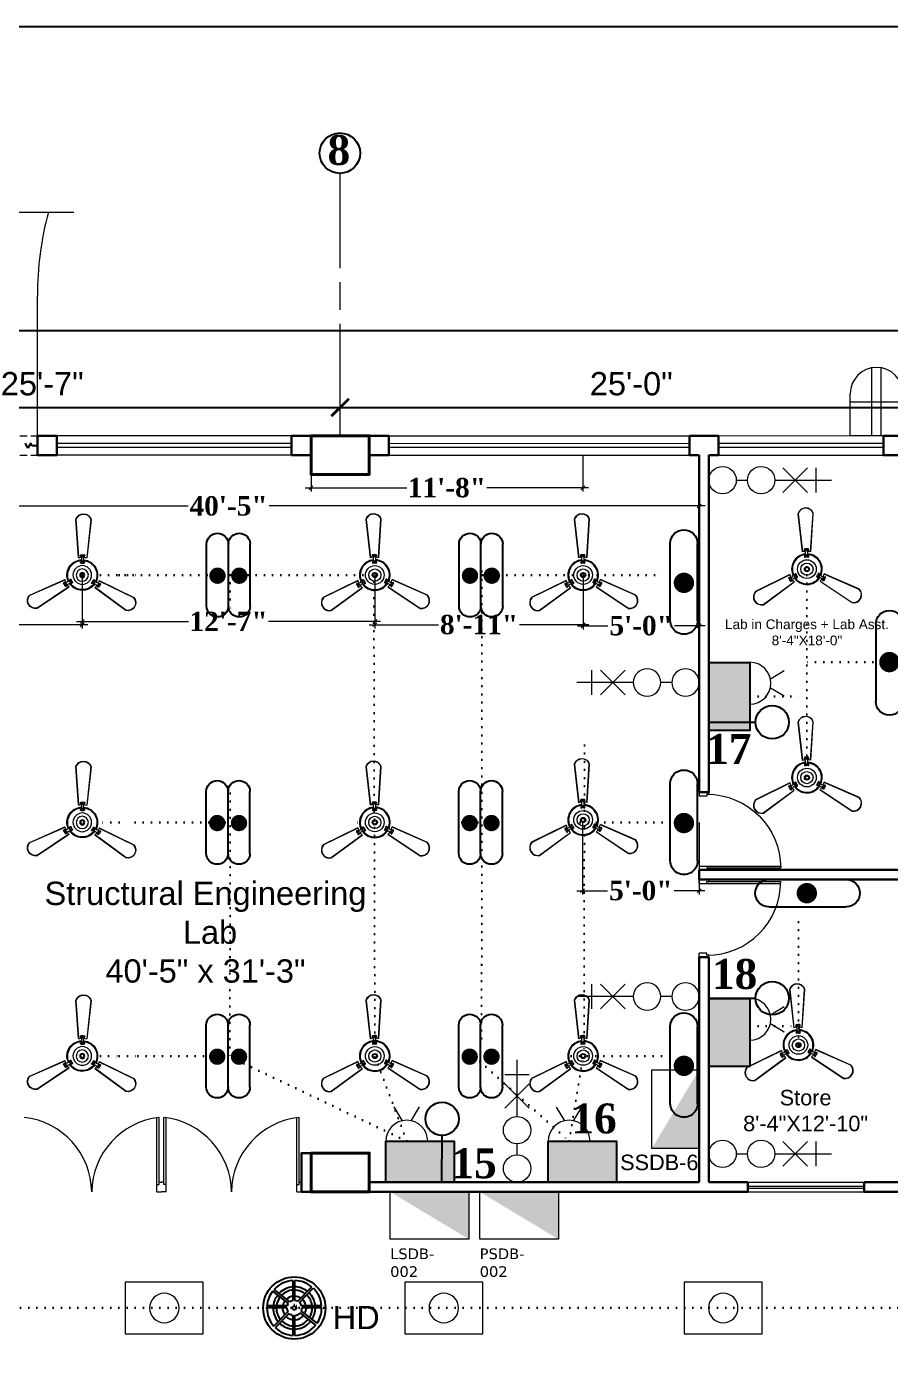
# Model space of a CAD drawing. Header units: inches. Extents: x -12 to 20935469, y -1604 to 24729220.
# Drawn here: x 20825418 to 20825863, y 24663298 to 24663985 of the extents above; entities that cross this region are included whole.
import ezdxf

# ---------------------------------------------------------------- set-up
doc = ezdxf.new("R2010")
doc.units = ezdxf.units.IN
doc.header["$LTSCALE"] = 0.03
doc.header["$MEASUREMENT"] = 0
doc.header["$PDMODE"] = 32
doc.header["$PDSIZE"] = 15
for name, pattern in [('ACAD_ISO02W100', [15, 12, -3]), ('ACAD_ISO08W100', [36, 24, -3, 6, -3]), ('DASHED2', [0.375, 0.25, -0.125]), ('DOT', [0.25, 0, -0.25])]:
    doc.linetypes.add(name, pattern=pattern)
for name, color, linetype, lineweight in [('0-elect.fixture-3 fan', 200, 'Continuous', 20), ('2', 7, 'Continuous', 9), ('CL BOX', 90, 'ACAD_ISO02W100', 0), ('column', 1, 'Continuous', 40), ('Dim Line', 252, 'Continuous', 13), ('Dimiention', 75, 'Continuous', 18), ('Door', 7, 'Continuous', 18), ('Dot', 253, 'Continuous', 0), ('DOUBLE LIGHT', 210, 'Continuous', 0), ('E-CF', 4, 'Continuous', 30), ('Grid Line', 252, 'Continuous', 18), ('Hatch', 253, 'Continuous', 15), ('line', 7, 'Continuous', 9), ('Main Wall', 7, 'Continuous', 30), ('TU TEXT', 251, 'Continuous', 13), ('wind.', 150, 'Continuous', 20)]:
    doc.layers.add(name, color=color, linetype=linetype, lineweight=lineweight)
for name, color, linetype in [('DIM TEXT 2025', 7, 'Continuous'), ('H', 154, 'Continuous'), ('heat detactor', 8, 'Continuous'), ('SB TEXT', 215, 'DOT'), ('SSDB TXT', 7, 'Continuous'), ('TEXT', 7, 'Continuous'), ('w', 188, 'DOT')]:
    doc.layers.add(name, color=color, linetype=linetype)
doc.styles.add('2', font='swisscl.ttf')
doc.styles.add('RomanS', font='arial.ttf', dxfattribs={"height": 12})
doc.styles.get("Standard").update_dxf_attribs({"font": 'timesbd.ttf'})
doc.dimstyles.new('Aec_Arch_I', dxfattribs={"dimscale": 96, "dimtxt": 12, "dimasz": 0.09375, "dimexe": 0.125, "dimexo": 0.125, "dimgap": 0.0625, "dimtad": 1, "dimdec": 0, "dimzin": 3, "dimdsep": 46, "dimlunit": 4, "dimtxsty": 'RomanS', "dimblk1": 'ARCHTICK', "dimblk2": 'ARCHTICK', "dimsah": 1, "dimcen": 0.09375, "dimdle": 0.125, "dimadec": 0, "dimazin": 0, "dimtfac": 0.75, "dimtdec": 0, "dimtmove": 2, "dimatfit": 3, "dimldrblk": 'ARCHTICK', "dimfxl": 1, "dimfrac": 1, "dimtolj": 1, "dimtzin": 0, "dimarcsym": 0})
doc.dimstyles.new('Standard 8', dxfattribs={"dimtxt": 7, "dimasz": 2, "dimexe": 2, "dimexo": 2, "dimgap": 2, "dimtad": 0, "dimdec": 0, "dimzin": 3, "dimdsep": 46, "dimlunit": 4, "dimtxsty": 'Standard', "dimblk": 'OBLIQUE', "dimcen": 3, "dimdle": 3, "dimclrd": 256, "dimclre": 256, "dimclrt": 256, "dimadec": 0, "dimazin": 0, "dimtfac": 1, "dimtdec": 0, "dimtix": 1, "dimtofl": 0, "dimtmove": 0, "dimatfit": 0, "dimldrblk": 'OBLIQUE', "dimfxl": 1, "dimtolj": 1, "dimtzin": 0, "dimlwd": -1, "dimlwe": -1, "dimarcsym": 0})

# ---------------------------------------------------------------- blocks, each defined once
blk = doc.blocks.new('$D40')
at = {"layer": 'Door'}
for p, q in [((1, 4), (1, 42)), ((2, 0), (2, 41.99)), ((1, 5), (0, 5)), ((2, 0), (0, 0)), ((2, 4), (1, 4)), ((39, 4), (38, 4)), ((38, 4), (38, 0)), ((40, 0), (38, 0)), ((40, 5), (38.99, 5)), ((39, 5), (39, 4))]:
    blk.add_line(p, q, dxfattribs=at)
blk.add_arc((1, 4), 38, 0, 90, dxfattribs=at)
blk = doc.blocks.new('E-CF')
at = {"layer": '0-elect.fixture-3 fan', "color": 230, "linetype": 'ByBlock', "lineweight": 13, "ltscale": 5}
for p, q in [((-1.45, 6.53), (-2.38, 20.87)), ((-1.35, 6.55), (-2.29, 20.85)), ((3.24, 20.73), (1.65, 6.48)), ((3.34, 20.73), (1.74, 6.45)), ((-19.63, -7.46), (-6.46, -1.71)), ((-19.57, -7.54), (-6.43, -1.8)), ((-4.99, -4.44), (-16.92, -12.4)), ((-4.93, -4.51), (-16.88, -12.49)), ((16.28, -13.26), (4.71, -4.73)), ((16.32, -13.17), (4.78, -4.66)), ((6.34, -2.1), (19.2, -8.44)), ((6.37, -2.01), (19.25, -8.36))]:
    blk.add_line(p, q, dxfattribs=at)
at = {"layer": '0-elect.fixture-3 fan', "color": 232, "linetype": 'ByBlock', "lineweight": 13, "ltscale": 5}
for p, q in [((-0.35, 5.43), (-0.66, 4.81)), ((-0.33, 6.68), (-0.62, 7.28)), ((-0.29, 7.46), (-0.15, 7.2)), ((-0.02, 6.87), (0.23, 7.01)), ((0.04, 5.2), (0.29, 5.33)), ((0.48, 7.43), (0.62, 7.18)), ((0.6, 5.41), (0.87, 4.78)), ((0.63, 6.66), (0.96, 7.25)), ((-0.35, 4.97), (-0.22, 4.72)), ((0.42, 4.9), (0.56, 4.65)), ((-6.08, -2.77), (-6.75, -2.79)), ((-6.68, -3.29), (-6.53, -3.05)), ((-6.31, -3.97), (-6.16, -3.73)), ((-5.94, -3.44), (-6.18, -3.29)), ((-5.62, -3.61), (-6, -4.17)), ((-4.99, -2.18), (-4.57, -1.62)), ((-4.52, -2.55), (-4.76, -2.41)), ((-4.53, -3.01), (-3.84, -2.97)), ((-4.46, -2.08), (-4.31, -1.83)), ((-4.13, -2.78), (-3.98, -2.54)), ((4.38, -3.22), (3.69, -3.14)), ((4.03, -2.81), (3.74, -2.8)), ((4.47, -2.17), (4.18, -2.17)), ((4.47, -2.63), (4.47, -2.91)), ((4.87, -2.41), (4.49, -1.83)), ((5.44, -3.87), (5.79, -4.45)), ((6.19, -4.13), (5.9, -4.12)), ((5.94, -3.05), (6.61, -3.1)), ((5.95, -3.42), (5.94, -3.7)), ((6.6, -3.47), (6.31, -3.46))]:
    blk.add_line(p, q, dxfattribs=at)
at = {"layer": '0-elect.fixture-3 fan', "color": 5, "lineweight": 13}
blk.add_line((0, 0), (0, 0), dxfattribs=at)
at = {"layer": '0-elect.fixture-3 fan', "color": 230, "linetype": 'ByBlock', "lineweight": 13, "ltscale": 5, "extrusion": (0, 0, -1)}
for centre, major_axis, start_param, end_param in [((0.46, 19.91), (-2.12, 2.12), 5.823867, 8.359631), ((0.46, 19.91), (-2.05, 2.05), 5.830329, 8.353169), ((0, 0), (-4.05, 4.05), 5.068563, 7.021343), ((0, 0), (-3.85, 3.85), 5.085186, 7.003917), ((0, 0), (4.72, 4.72), -1.003222, -0.833722), ((0, 0), (-4.05, 4.05), 0.879773, 2.832553), ((0, 0), (-3.85, 3.85), 0.896396, 2.815126), ((0, 0), (4.72, 4.72), -0.690743, -0.521244), ((0, 0), (-4.72, 4.72), 5.068843, 5.238343), ((0, 0), (4.72, 4.72), 3.185569, 3.355068), ((0, 0), (4.05, 4.05), 1.403372, 3.356151), ((0, 0), (-3.85, 3.85), 2.990791, 4.909522), ((0, 0), (4.72, 4.72), 1.403652, 1.573151), ((0, 0), (-4.72, 4.72), 2.66197, 2.831469), ((-17.47, -9.55), (-2.12, 2.12), 3.729471, 6.265236), ((-17.47, -9.55), (-2.05, 2.05), 3.735934, 6.258773), ((17, -10.35), (-2.12, 2.12), 1.635076, 4.170841), ((17, -10.35), (2.05, 2.05), 0.070743, 2.593582)]:
    blk.add_ellipse(centre, major_axis=major_axis, ratio=1, start_param=start_param, end_param=end_param, dxfattribs=at)
at = {"layer": '0-elect.fixture-3 fan', "color": 232, "linetype": 'ByBlock', "lineweight": 13, "ltscale": 5, "extrusion": (0, 0, -1)}
for centre, major_axis, start_param, end_param in [((-0.41, 7.39), (-0.169, 0.169), 5.038692, 7.013305), ((-0.28, 4.84), (0.101, 0.101), 3.926991, 10.210176), ((0, 0), (5.4, 5.4), -0.840677, -0.683789), ((-0.22, 7.33), (0.101, 0.101), 3.926991, 10.210176), ((-2.18, 6.1), (-1.37, 1.37), 2.052913, 2.705807), ((0.11, 6.94), (0.101, 0.101), 3.926991, 10.210176), ((0.17, 5.27), (0.101, 0.101), 3.926991, 10.210176), ((0.55, 7.31), (0.101, 0.101), 3.926991, 10.210176), ((2.58, 5.99), (1.46, 1.46), 3.643048, 4.257264), ((0.75, 7.36), (-0.169, 0.169), 0.887007, 2.86162), ((-0.44, 4.71), (0.169, 0.169), 2.26283, 4.381754), ((0, 0), (3.17, 3.17), -0.878763, -0.645703), ((0.49, 4.78), (0.101, 0.101), 3.926991, 10.210176), ((0.66, 4.68), (0.169, 0.169), 0.376965, 2.49589), ((-6.75, -3.02), (0.169, 0.169), 3.505001, 5.479614), ((0, 0), (-5.4, 5.4), 4.91891, 5.075797), ((-6.6, -3.17), (0.101, 0.101), 3.926991, 10.210176), ((-6.19, -4.04), (0.169, 0.169), 1.373501, 3.348114), ((-6.24, -3.85), (0.101, 0.101), 3.926991, 10.210176), ((-6.06, -3.36), (0.101, 0.101), 3.926991, 10.210176), ((-6.47, -0.75), (1.46, 1.46), 1.548653, 2.162869), ((-4.19, -4.93), (-1.37, 1.37), 6.241703, 6.894597), ((-4.64, -2.48), (-0.101, 0.101), 5.497787, 11.780972), ((-4.38, -1.76), (-0.169, 0.169), 6.136552, 8.255476), ((-4.38, -1.96), (-0.101, 0.101), 5.497787, 11.780972), ((-4.05, -2.66), (0.101, 0.101), 3.926991, 10.210176), ((0, 0), (-3.17, 3.17), 4.880824, 5.113884), ((-3.86, -2.73), (0.169, 0.169), 0.168435, 2.287359), ((3.72, -2.9), (0.169, 0.169), 2.471361, 4.590285), ((0, 0), (-3.17, 3.17), 2.786429, 3.019489), ((3.89, -2.81), (0.101, 0.101), 3.926991, 10.210176), ((4.29, -1.97), (-0.169, 0.169), 5.928021, 8.046946), ((4.33, -2.17), (0.101, 0.101), 3.926991, 10.210176), ((4.47, -2.77), (0.101, 0.101), 3.926991, 10.210176), ((3.89, -5.22), (-1.46, 1.46), 1.025054, 1.63927), ((6.36, -1.16), (1.37, 1.37), 2.576511, 3.229406), ((6, -4.32), (-0.169, 0.169), 2.981402, 4.956015), ((5.95, -3.56), (-0.101, 0.101), 5.497787, 11.780972), ((6.05, -4.13), (0.101, 0.101), 3.926991, 10.210176), ((0, 0), (-5.4, 5.4), 2.824515, 2.981402), ((6.45, -3.47), (-0.101, 0.101), 5.497787, 11.780972), ((6.6, -3.33), (-0.169, 0.169), 0.849902, 2.824515)]:
    blk.add_ellipse(centre, major_axis=major_axis, ratio=1, start_param=start_param, end_param=end_param, dxfattribs=at)
at = {"layer": '0-elect.fixture-3 fan', "linetype": 'ByBlock', "lineweight": 13, "ltscale": 5, "extrusion": (0, 0, -1)}
blk.add_ellipse((0.01, 0.03), major_axis=(-2.47, 2.47), ratio=1, start_param=5.497787, end_param=11.780972, dxfattribs=at)
at = {"layer": '0-elect.fixture-3 fan', "color": 200, "linetype": 'ByBlock', "lineweight": 13, "ltscale": 5, "extrusion": (0, 0, -1)}
blk.add_ellipse((0, 0), major_axis=(-1.61, 1.61), ratio=1, start_param=5.497787, end_param=11.780972, dxfattribs=at)
at = {"layer": '0-elect.fixture-3 fan', "color": 190, "linetype": 'ByBlock', "lineweight": 13, "ltscale": 5, "extrusion": (0, 0, -1)}
for major_axis, start_param, end_param in [((0.666, 0.666), 3.926991, 10.210176), ((-0.461, 0.461), 5.497787, 11.780972)]:
    blk.add_ellipse((0, 0), major_axis=major_axis, ratio=1, start_param=start_param, end_param=end_param, dxfattribs=at)
blk = doc.blocks.new('_Oblique')
at = {"color": 0, "linetype": 'ByBlock', "lineweight": -2}
blk.add_line((-0.5, -0.5), (0.5, 0.5), dxfattribs=at)
blk = doc.blocks.new('*D88')
at = {"layer": 'Defpoints', "color": 0, "transparency": 16777216}
for p in [(20825704.28, 24663574.77), (20825764.31, 24663574.81), (20825764.31, 24663539.58)]:
    blk.add_point(p, dxfattribs=at)
at = {"layer": 'DIM TEXT 2025', "lineweight": 0, "transparency": 16777216}
for p, q in [((20825704.28, 24663574.77), (20825704.28, 24663537.58)), ((20825764.31, 24663574.81), (20825764.31, 24663537.58)), ((20825701.28, 24663539.58), (20825717.18, 24663539.58)), ((20825767.31, 24663539.58), (20825751.41, 24663539.58))]:
    blk.add_line(p, q, dxfattribs=at)
at = {"layer": 'DIM TEXT 2025', "lineweight": 0, "transparency": 16777216, "xscale": 2, "yscale": 2, "zscale": 2, "rotation": 180}
blk.add_blockref('_Oblique', (20825704.28, 24663539.58), dxfattribs=at)
at = {"layer": 'DIM TEXT 2025', "lineweight": 0, "transparency": 16777216, "xscale": 2, "yscale": 2, "zscale": 2}
blk.add_blockref('_Oblique', (20825764.31, 24663539.58), dxfattribs=at)
at = {"layer": 'DIM TEXT 2025', "lineweight": 0, "transparency": 16777216, "insert": (20825734.29, 24663539.58), "char_height": 10, "attachment_point": 5}
blk.add_mtext('\\A1;5\'-0"', dxfattribs=at)
blk = doc.blocks.new('FDDF')
at = {"layer": 'line', "color": 6, "linetype": 'Continuous', "lineweight": 25, "ltscale": 50}
for p, q in [((7351582.6, 3307777.3), (7351582.6, 3307351.8)), ((7351732.3, 3307777.3), (7351732.3, 3307351.8))]:
    blk.add_line(p, q, dxfattribs=at)
at = {"layer": 'line', "color": 6, "linetype": 'Continuous', "lineweight": 40, "ltscale": 50, "const_width": 56.1}
blk.add_lwpolyline([(7351657.4, 3307596.9, 1), (7351657.4, 3307540.8, 1)], format="xyb", close=True, dxfattribs=at)
at = {"layer": 'line', "color": 6, "linetype": 'Continuous', "lineweight": 25, "ltscale": 50}
for centre, start, end in [((7351657.4, 3307777.3), 0, 180), ((7351657.4, 3307351.8), 180, 0)]:
    blk.add_arc(centre, 74.8, start, end, dxfattribs=at)
blk = doc.blocks.new('GGGGTG')
at = {"layer": 'line', "color": 5, "lineweight": -3, "xscale": -0.05365266185709679, "yscale": 0.05365266185709679, "zscale": 0.05365266185709679, "rotation": 270}
for p in [(11622999.06, 1222003.23), (11622999.06, 1221995.2)]:
    blk.add_blockref('FDDF', p, dxfattribs=at)
blk = doc.blocks.new('fgftrfteter')
at = {"layer": 'Dimiention', "color": 4, "ltscale": 50}
for p, q in [((4580895, 2288123), (4580808, 2288269)), ((4580989, 2288123), (4581076, 2288269)), ((4580720, 2287906), (4581164, 2287906))]:
    blk.add_line(p, q, dxfattribs=at)
blk.add_arc((4580942, 2287906), 222, 0, 180, dxfattribs=at)
blk = doc.blocks.new('2PIN')
at = {"layer": 'H', "true_color": 0x000000, "transparency": 33554567}
h = blk.add_hatch(color=18, dxfattribs=at)
h.dxf.hatch_style = 1
h.paths.add_polyline_path([(20823027, 24658981.2), (20822972.3, 24658981.2), (20822972.3, 24658948.3), (20823027, 24658948.3)])
blk.add_lwpolyline([(20822972.3, 24658981.2), (20823027, 24658981.2), (20823027, 24658948.3), (20822972.3, 24658948.3)], close=True)
at = {"layer": '2', "color": 6, "lineweight": 25, "transparency": 33554648, "xscale": 0.07559514081214198, "yscale": 0.07559514081214198, "zscale": 0.07559514081214198}
blk.add_blockref('fgftrfteter', (20476692.1, 24486026.6), dxfattribs=at)
blk = doc.blocks.new('bulb')
at = {"layer": 'line', "color": 4, "lineweight": 25, "ltscale": 50}
for p, q in [((20823168.7, 24658803.9), (20823168.7, 24658777.6)), ((20823168.7, 24658790.8), (20823209.9, 24658790.8))]:
    blk.add_line(p, q, dxfattribs=at)
blk.add_circle((20823224.6, 24658790.8), 14.7, dxfattribs=at)
blk = doc.blocks.new('DFDEDRFE')
at = {"layer": 'Dimiention', "ltscale": 50}
for p, q in [((7351174, 3290082.1), (7350909.5, 3290082.1)), ((7350959.1, 3289748.7), (7350959.1, 3290082.1)), ((7351174, 3290082.1), (7351174, 3289748.7)), ((7351174, 3289944.8), (7350745.4, 3289944.8)), ((7351174, 3289886), (7350745.4, 3289886)), ((7351174, 3289748.7), (7350909.5, 3289748.7))]:
    blk.add_line(p, q, dxfattribs=at)
blk.add_arc((7350909.5, 3289915.4), 166.7, 90, 270, dxfattribs=at)
blk = doc.blocks.new('_ArchTick')
at = {"color": 0, "linetype": 'ByBlock', "lineweight": 35, "const_width": 0.15}
blk.add_lwpolyline([(-0.5, -0.5), (0.5, 0.5)], dxfattribs=at)
blk = doc.blocks.new('*D342')
at = {"layer": 'Defpoints', "color": 0, "transparency": 16777216}
for p in [(20821362.75, 24639400.93), (20821669.75, 24639400.93), (20821669.75, 24639400.93)]:
    blk.add_point(p, dxfattribs=at)
at = {"layer": 'Dim Line', "color": 0, "lineweight": -2, "transparency": 16777216}
for p, q in [((20821350.75, 24639400.93), (20821681.75, 24639400.93)), ((20821362.75, 24639388.93), (20821362.75, 24639388.93)), ((20821669.75, 24639388.93), (20821669.75, 24639388.93))]:
    blk.add_line(p, q, dxfattribs=at)
at = {"layer": 'Dim Line', "color": 0, "lineweight": -2, "transparency": 16777216, "xscale": 9, "yscale": 9, "zscale": 9, "rotation": 180}
blk.add_blockref('_ArchTick', (20821362.75, 24639400.93), dxfattribs=at)
at = {"layer": 'Dim Line', "color": 0, "lineweight": -2, "transparency": 16777216, "xscale": 9, "yscale": 9, "zscale": 9}
blk.add_blockref('_ArchTick', (20821669.75, 24639400.93), dxfattribs=at)
at = {"layer": 'Dim Line', "color": 0, "transparency": 16777216, "insert": (20821516.25, 24639413.05), "char_height": 12, "attachment_point": 5, "style": 'RomanS'}
blk.add_mtext('\\A1;25\'-7"', dxfattribs=at)
blk = doc.blocks.new('*D343')
at = {"layer": 'Defpoints', "color": 0, "transparency": 16777216}
for p in [(20821669.75, 24639400.93), (20821969.75, 24639400.93), (20821969.75, 24639400.93)]:
    blk.add_point(p, dxfattribs=at)
at = {"layer": 'Dim Line', "color": 0, "lineweight": -2, "transparency": 16777216}
blk.add_line((20821657.75, 24639400.93), (20821981.75, 24639400.93), dxfattribs=at)
at = {"layer": 'Dim Line', "color": 0, "lineweight": -2, "transparency": 16777216, "xscale": 9, "yscale": 9, "zscale": 9, "rotation": 180}
blk.add_blockref('_ArchTick', (20821669.75, 24639400.93), dxfattribs=at)
at = {"layer": 'Dim Line', "color": 0, "lineweight": -2, "transparency": 16777216, "xscale": 9, "yscale": 9, "zscale": 9}
blk.add_blockref('_ArchTick', (20821969.75, 24639400.93), dxfattribs=at)
at = {"layer": 'Dim Line', "color": 0, "transparency": 16777216, "insert": (20821819.75, 24639413.05), "char_height": 12, "attachment_point": 5, "style": 'RomanS'}
blk.add_mtext('\\A1;25\'-0"', dxfattribs=at)
blk = doc.blocks.new('*D329')
at = {"layer": 'Defpoints', "color": 0, "transparency": 16777216}
for p in [(20822147.72, 24639440.57), (20820144.28, 24639433.51), (20822147.72, 24639433.51)]:
    blk.add_point(p, dxfattribs=at)
at = {"layer": 'Dim Line', "color": 0, "lineweight": -2, "transparency": 16777216}
for p, q in [((20820144.28, 24639445.51), (20820144.28, 24639452.57)), ((20822147.72, 24639445.51), (20822147.72, 24639452.57)), ((20820132.28, 24639440.57), (20822159.72, 24639440.57))]:
    blk.add_line(p, q, dxfattribs=at)
at = {"layer": 'Dim Line', "color": 0, "lineweight": -2, "transparency": 16777216, "xscale": 9, "yscale": 9, "zscale": 9, "rotation": 180}
blk.add_blockref('_ArchTick', (20820144.28, 24639440.57), dxfattribs=at)
at = {"layer": 'Dim Line', "color": 0, "lineweight": -2, "transparency": 16777216, "xscale": 9, "yscale": 9, "zscale": 9}
blk.add_blockref('_ArchTick', (20822147.72, 24639440.57), dxfattribs=at)
at = {"layer": 'Dim Line', "color": 0, "transparency": 16777216, "insert": (20821146, 24639452.7), "char_height": 12, "attachment_point": 5, "style": 'RomanS'}
blk.add_mtext('\\A1;166\'-11"', dxfattribs=at)
blk = doc.blocks.new('U7TYT')
at = {"layer": 'Dimiention', "ltscale": 50, "transparency": 33554590}
h = blk.add_hatch(color=253, dxfattribs=at)
h.dxf.hatch_style = 1
h.paths.add_polyline_path([(7347319.5, 3290479.6), (7346977, 3290273.9), (7347319.5, 3290273.9)])
at = {"layer": 'Dimiention', "color": 4, "ltscale": 50}
blk.add_lwpolyline([(7347319.5, 3290273.9), (7347319.5, 3290479.6), (7346977, 3290479.6), (7346977, 3290273.9)], close=True, dxfattribs=at)
blk = doc.blocks.new('gy')
at = {"layer": 'Dimiention', "color": 18, "ltscale": 50, "true_color": 0x000000}
for p, q in [((3543686.26, 5183217.13), (3543686.26, 5183211.14)), ((3543688.4, 5183217.13), (3543694.39, 5183211.14)), ((3543694.39, 5183217.13), (3543688.4, 5183211.14)), ((3543696.38, 5183214.14), (3543682.58, 5183214.14)), ((3543705.77, 5183214.14), (3543703.06, 5183214.14))]:
    blk.add_line(p, q, dxfattribs=at)
for centre in [(3543699.72, 5183214.14), (3543709.11, 5183214.14)]:
    blk.add_circle(centre, 3.34, dxfattribs=at)
blk = doc.blocks.new('*D59')
at = {"layer": 'Defpoints', "color": 0, "transparency": 16777216}
for p in [(20825279.37, 24663764.15), (20825764.37, 24663764.15), (20825764.37, 24663737.9)]:
    blk.add_point(p, dxfattribs=at)
at = {"layer": 'DIM TEXT 2025', "lineweight": 0, "transparency": 16777216}
for p, q in [((20825279.37, 24663764.15), (20825279.37, 24663735.9)), ((20825764.37, 24663764.15), (20825764.37, 24663735.9)), ((20825276.37, 24663737.9), (20825500.99, 24663737.9)), ((20825767.37, 24663737.9), (20825542.75, 24663737.9))]:
    blk.add_line(p, q, dxfattribs=at)
at = {"layer": 'DIM TEXT 2025', "lineweight": 0, "transparency": 16777216, "xscale": 2, "yscale": 2, "zscale": 2, "rotation": 180}
blk.add_blockref('_Oblique', (20825279.37, 24663737.9), dxfattribs=at)
at = {"layer": 'DIM TEXT 2025', "lineweight": 0, "transparency": 16777216, "xscale": 2, "yscale": 2, "zscale": 2}
blk.add_blockref('_Oblique', (20825764.37, 24663737.9), dxfattribs=at)
at = {"layer": 'DIM TEXT 2025', "lineweight": 0, "transparency": 16777216, "insert": (20825521.87, 24663737.9), "char_height": 10, "attachment_point": 5}
blk.add_mtext('\\A1;40\'-5"', dxfattribs=at)
blk = doc.blocks.new('*D255')
at = {"layer": 'Defpoints', "color": 0, "transparency": 16777216}
for p in [(20825446.5, 24663702.29), (20825597.24, 24663702.29), (20825597.24, 24663678.4)]:
    blk.add_point(p, dxfattribs=at)
at = {"layer": 'DIM TEXT 2025', "lineweight": 0, "transparency": 16777216}
for p, q in [((20825446.5, 24663702.29), (20825446.5, 24663676.4)), ((20825597.24, 24663702.29), (20825597.24, 24663676.4)), ((20825443.5, 24663678.4), (20825501.29, 24663678.4)), ((20825600.24, 24663678.4), (20825542.45, 24663678.4))]:
    blk.add_line(p, q, dxfattribs=at)
at = {"layer": 'DIM TEXT 2025', "lineweight": 0, "transparency": 16777216, "xscale": 2, "yscale": 2, "zscale": 2, "rotation": 180}
blk.add_blockref('_Oblique', (20825446.5, 24663678.4), dxfattribs=at)
at = {"layer": 'DIM TEXT 2025', "lineweight": 0, "transparency": 16777216, "xscale": 2, "yscale": 2, "zscale": 2}
blk.add_blockref('_Oblique', (20825597.24, 24663678.4), dxfattribs=at)
at = {"layer": 'DIM TEXT 2025', "lineweight": 0, "transparency": 16777216, "insert": (20825521.87, 24663678.4), "char_height": 10, "attachment_point": 5}
blk.add_mtext('\\A1;12\'-7"', dxfattribs=at)
blk = doc.blocks.new('*D60')
at = {"layer": 'Defpoints', "color": 0, "transparency": 16777216}
for p in [(20825597.24, 24663703.57), (20825704.59, 24663703.57), (20825704.59, 24663676.71)]:
    blk.add_point(p, dxfattribs=at)
at = {"layer": 'DIM TEXT 2025', "lineweight": 0, "transparency": 16777216}
for p, q in [((20825597.24, 24663703.57), (20825597.24, 24663674.71)), ((20825704.59, 24663703.57), (20825704.59, 24663674.71)), ((20825594.24, 24663676.71), (20825630.11, 24663676.71)), ((20825707.59, 24663676.71), (20825671.72, 24663676.71))]:
    blk.add_line(p, q, dxfattribs=at)
at = {"layer": 'DIM TEXT 2025', "lineweight": 0, "transparency": 16777216, "xscale": 2, "yscale": 2, "zscale": 2, "rotation": 180}
blk.add_blockref('_Oblique', (20825597.24, 24663676.71), dxfattribs=at)
at = {"layer": 'DIM TEXT 2025', "lineweight": 0, "transparency": 16777216, "xscale": 2, "yscale": 2, "zscale": 2}
blk.add_blockref('_Oblique', (20825704.59, 24663676.71), dxfattribs=at)
at = {"layer": 'DIM TEXT 2025', "lineweight": 0, "transparency": 16777216, "insert": (20825650.92, 24663676.71), "char_height": 10, "attachment_point": 5}
blk.add_mtext('\\A1;8\'-11"', dxfattribs=at)
blk = doc.blocks.new('*D61')
at = {"layer": 'Defpoints', "color": 0, "transparency": 16777216}
for p in [(20825704.59, 24663703.57), (20825764.37, 24663703.57), (20825764.37, 24663676.16)]:
    blk.add_point(p, dxfattribs=at)
at = {"layer": 'DIM TEXT 2025', "lineweight": 0, "transparency": 16777216}
for p, q in [((20825704.59, 24663703.57), (20825704.59, 24663674.16)), ((20825764.37, 24663703.57), (20825764.37, 24663674.16)), ((20825701.59, 24663676.16), (20825717.37, 24663676.16)), ((20825767.37, 24663676.16), (20825751.6, 24663676.16))]:
    blk.add_line(p, q, dxfattribs=at)
at = {"layer": 'DIM TEXT 2025', "lineweight": 0, "transparency": 16777216, "xscale": 2, "yscale": 2, "zscale": 2, "rotation": 180}
blk.add_blockref('_Oblique', (20825704.59, 24663676.16), dxfattribs=at)
at = {"layer": 'DIM TEXT 2025', "lineweight": 0, "transparency": 16777216, "xscale": 2, "yscale": 2, "zscale": 2}
blk.add_blockref('_Oblique', (20825764.37, 24663676.16), dxfattribs=at)
at = {"layer": 'DIM TEXT 2025', "lineweight": 0, "transparency": 16777216, "insert": (20825734.48, 24663676.16), "char_height": 10, "attachment_point": 5}
blk.add_mtext('\\A1;5\'-0"', dxfattribs=at)
blk = doc.blocks.new('*D62')
at = {"layer": 'Defpoints', "color": 0, "transparency": 16777216}
for p in [(20825339.05, 24663703.53), (20825446.4, 24663703.53), (20825446.4, 24663676.67)]:
    blk.add_point(p, dxfattribs=at)
at = {"layer": 'DIM TEXT 2025', "lineweight": 0, "transparency": 16777216}
for p, q in [((20825339.05, 24663703.53), (20825339.05, 24663674.67)), ((20825446.4, 24663703.53), (20825446.4, 24663674.67)), ((20825336.05, 24663676.67), (20825371.92, 24663676.67)), ((20825449.4, 24663676.67), (20825413.53, 24663676.67))]:
    blk.add_line(p, q, dxfattribs=at)
at = {"layer": 'DIM TEXT 2025', "lineweight": 0, "transparency": 16777216, "xscale": 2, "yscale": 2, "zscale": 2, "rotation": 180}
blk.add_blockref('_Oblique', (20825339.05, 24663676.67), dxfattribs=at)
at = {"layer": 'DIM TEXT 2025', "lineweight": 0, "transparency": 16777216, "xscale": 2, "yscale": 2, "zscale": 2}
blk.add_blockref('_Oblique', (20825446.4, 24663676.67), dxfattribs=at)
at = {"layer": 'DIM TEXT 2025', "lineweight": 0, "transparency": 16777216, "insert": (20825392.73, 24663676.67), "char_height": 10, "attachment_point": 5}
blk.add_mtext('\\A1;8\'-11"', dxfattribs=at)
blk = doc.blocks.new('GGGFGFG')
at = {"layer": 'line', "color": 4, "ltscale": 50}
for p, q in [((7356688.2, 3293208.1), (7357003, 3293208.1)), ((7356688.2, 3292998.4), (7356688.2, 3293208.1)), ((7357003, 3293208.1), (7357003, 3292998.4)), ((7357003, 3292998.4), (7356688.2, 3292998.4))]:
    blk.add_line(p, q, dxfattribs=at)
blk.add_circle((7356845.6, 3293103.2), 59.6, dxfattribs=at)
blk = doc.blocks.new('*D355')
at = {"layer": 'Defpoints', "color": 0, "transparency": 16777216}
for p in [(20825564.37, 24663764.15), (20825704.37, 24663764.15), (20825704.37, 24663747.29)]:
    blk.add_point(p, dxfattribs=at)
at = {"layer": 'DIM TEXT 2025', "lineweight": 0, "transparency": 16777216}
for p, q in [((20825564.37, 24663764.15), (20825564.37, 24663745.29)), ((20825704.37, 24663764.15), (20825704.37, 24663745.29)), ((20825561.37, 24663747.29), (20825613.8, 24663747.29)), ((20825707.37, 24663747.29), (20825654.95, 24663747.29))]:
    blk.add_line(p, q, dxfattribs=at)
at = {"layer": 'DIM TEXT 2025', "lineweight": 0, "transparency": 16777216, "xscale": 2, "yscale": 2, "zscale": 2, "rotation": 180}
blk.add_blockref('_Oblique', (20825564.37, 24663747.29), dxfattribs=at)
at = {"layer": 'DIM TEXT 2025', "lineweight": 0, "transparency": 16777216, "xscale": 2, "yscale": 2, "zscale": 2}
blk.add_blockref('_Oblique', (20825704.37, 24663747.29), dxfattribs=at)
at = {"layer": 'DIM TEXT 2025', "lineweight": 0, "transparency": 16777216, "insert": (20825634.37, 24663747.29), "char_height": 10, "attachment_point": 5}
blk.add_mtext('\\A1;11\'-8"', dxfattribs=at)
blk = doc.blocks.new('heat detaCTOR')
for p, q in [((20826805.53, 24664324.77), (20826797.4, 24664331.19)), ((20826806.99, 24664335.71), (20826806.99, 24664325.41)), ((20826808.1, 24664325.48), (20826808.1, 24664335.73)), ((20826809.56, 24664325.06), (20826816.75, 24664332.51)), ((20826810.46, 24664324.4), (20826817.58, 24664331.78)), ((20826804.72, 24664323.99), (20826796.69, 24664330.35)), ((20826803.91, 24664321.62), (20826793.66, 24664321.62)), ((20826804.07, 24664322.73), (20826793.7, 24664322.73)), ((20826804.41, 24664319.72), (20826797.2, 24664312.27)), ((20826805.09, 24664318.84), (20826797.97, 24664311.46)), ((20826806.99, 24664317.83), (20826806.99, 24664307.52)), ((20826808.1, 24664307.5), (20826808.1, 24664317.77)), ((20826818.83, 24664312.83), (20826810.79, 24664319.19)), ((20826819.48, 24664313.72), (20826811.36, 24664320.16)), ((20826821.85, 24664322.73), (20826811.48, 24664322.73)), ((20826821.9, 24664321.62), (20826811.65, 24664321.62))]:
    blk.add_line(p, q)
at = {"layer": 'heat detactor'}
for radius in [16.02, 0.961]:
    blk.add_circle((20826807.78, 24664321.62), radius, dxfattribs=at)
at = {"layer": 'heat detactor', "ltscale": 50}
for radius, start, end in [(14.12, 93.18051, 137.28954), (9.26, 95.40816, 134.24025), (14.12, 50.52278, 88.68504), (9.26, 53.66859, 87.7533), (14.12, 4.52051, 46.02441), (14.12, 141.78747, 175.47949), (9.26, 141.90716, 172.33086), (6.08, 142.0004, 169.51141), (6.08, 97.38665, 131.51755), (3.87, 142.20041, 163.36573), (3.87, 101.66393, 125.58928), (6.08, 56.48277, 86.93464), (3.87, 62.6166, 85.17626), (3.87, 16.63427, 45.98363), (6.08, 10.48859, 45.9945), (9.26, 7.66914, 45.99957), (14.12, 179.97791, 221.50422), (9.26, 180, 218.35841), (6.08, 180, 215.54423), (6.08, 226.03249, 262.61335), (3.87, 180, 209.44306), (3.87, 226.04337, 258.33607), (1.65, 78.65512, 101.31836), (3.87, 274.82374, 321.10171), (6.08, 273.06536, 321.30172), (1.65, 42.04035, 45.94363), (3.87, 337.71284, 0), (6.08, 331.78457, 0), (9.26, 329.06186, 0), (14.12, 326.01258, 0.02209), (14.12, 226.00259, 266.81949), (9.26, 226.02742, 264.59184), (14.12, 271.31496, 321.51464), (9.26, 272.2467, 321.39496)]:
    blk.add_arc((20826807.78, 24664321.62), radius, start, end, dxfattribs=at)
at = {"layer": 'heat detactor'}
for start, end in [(94.58991, 135.36381), (52.50765, 88.09257), (141.8685, 173.49395), (6.50605, 46.00168), (180, 219.51935), (327.93831, 0), (226.02532, 265.41009), (271.90743, 321.43362)]:
    blk.add_arc((20826807.78, 24664321.62), 10.91, start, end, dxfattribs=at)
at = {"insert": (20826827.55, 24664322.73), "char_height": 12, "attachment_point": 1, "style": 'RomanS'}
blk.add_mtext_dynamic_manual_height_columns('HD', width=23.193, gutter_width=60, heights=[0], dxfattribs=at)
blk = doc.blocks.new('GRID')
at = {"layer": 'Grid Line', "color": 252, "linetype": 'ACAD_ISO08W100', "lineweight": 9, "ltscale": 80, "true_color": 0x939598}
blk.add_line((20821669.75, 24639386.33), (20821669.75, 24639521.55), dxfattribs=at)
at = {"layer": 'TEXT'}
blk.add_circle((20821669.61, 24639531.97), 10.42, dxfattribs=at)
at = {"layer": 'TEXT', "insert": (20821669.09, 24639525.67), "char_height": 15.435, "width": 227.4581, "attachment_point": 8, "rotation": 0}
blk.add_mtext('\\A1;8', dxfattribs=at)
at = {"layer": 'Dim Line'}
for base, p1, p2, picture, middle in [((20822147.72, 24639440.57), (20820144.28, 24639433.51), (20822147.72, 24639433.51), '*D329', (20821146, 24639452.7)), ((20821669.75, 24639400.93), (20821362.75, 24639400.93), (20821669.75, 24639400.93), '*D342', (20821516.25, 24639413.05)), ((20821969.75, 24639400.93), (20821669.75, 24639400.93), (20821969.75, 24639400.93), '*D343', (20821819.75, 24639413.05))]:
    dim = blk.add_linear_dim(base=base, p1=p1, p2=p2, dimstyle='Aec_Arch_I', dxfattribs=at)
    dim.commit()
    dim.dimension.update_dxf_attribs({"geometry": picture, "text_midpoint": middle})

msp = doc.modelspace()

# ---------------------------------------------------------------- linework, layer by layer
for p, q in [((20825418.45, 24663767.79), (20825417.31, 24663770.3)), ((20825419.97, 24663770.3), (20825418.45, 24663767.79)), ((20825420.62, 24663768.86), (20825419.97, 24663770.3)), ((20825423.37, 24663768.86), (20825420.62, 24663768.86))]:
    msp.add_line(p, q)
at = {"layer": 'column', "lineweight": 40, "ltscale": 20}
for points in [[(20825564.37, 24663774.15), (20825564.37, 24663754.15), (20825594.37, 24663754.15), (20825594.37, 24663774.15)], [(20825564.37, 24663404.28), (20825564.37, 24663384.28), (20825594.37, 24663384.28), (20825594.37, 24663404.28)]]:
    msp.add_lwpolyline(points, close=True, dxfattribs=at)
at = {"layer": 'Defpoints'}
msp.add_lwpolyline([(20823799.37, 24663985.03), (20826238.23, 24663985.03), (20826238.23, 24662370.32), (20823799.37, 24662370.32)], close=True, dxfattribs=at)
at = {"layer": 'Door'}
for p, q in [((20825484.97, 24663384.28), (20825484.97, 24663422.66)), ((20825486.17, 24663388.08), (20825486.17, 24663422.68)), ((20825488.57, 24663388.08), (20825488.57, 24663422.68)), ((20825489.77, 24663384.28), (20825489.77, 24663422.66)), ((20825556.97, 24663384.28), (20825556.97, 24663422.65)), ((20825558.17, 24663388.08), (20825558.17, 24663422.68)), ((20825484.97, 24663388.08), (20825486.17, 24663388.08)), ((20825484.97, 24663384.28), (20825487.37, 24663384.28)), ((20825486.17, 24663389.28), (20825487.37, 24663389.28)), ((20825488.57, 24663389.28), (20825487.37, 24663389.28)), ((20825489.77, 24663384.28), (20825487.37, 24663384.28)), ((20825489.77, 24663388.08), (20825488.57, 24663388.08)), ((20825556.97, 24663388.08), (20825558.17, 24663388.08)), ((20825556.97, 24663384.28), (20825559.37, 24663384.28)), ((20825558.17, 24663389.28), (20825559.37, 24663389.28))]:
    msp.add_line(p, q, dxfattribs=at)
for centre, start, end in [((20825412.34, 24663383.88), 0.58936, 83.77699), ((20825490.4, 24663383.87), 96.22047, 179.4081), ((20825484.34, 24663383.87), 0.58936, 83.77699), ((20825562.4, 24663383.87), 96.22047, 179.4081)]:
    msp.add_arc(centre, 39.03, start, end, dxfattribs=at)
at = {"layer": 'Dot', "color": 0, "linetype": 'DASHED2', "lineweight": 20, "ltscale": 500}
for p, q in [((20825279.37, 24663774.15), (20825423.37, 24663774.15)), ((20825279.37, 24663764.15), (20825423.37, 24663764.15))]:
    msp.add_line(p, q, dxfattribs=at)
at = {"layer": 'Hatch'}
for p, q in [((20825361.17, 24663889.4), (20825442.19, 24663889.4)), ((20825423.37, 24663774.15), (20825423.37, 24663846.15))]:
    msp.add_line(p, q, dxfattribs=at)
msp.add_arc((20825591.37, 24663846.15), 168, 165.08095, 180, dxfattribs=at)
at = {"layer": 'Main Wall', "lineweight": 30}
for p, q in [((20825423.37, 24663774.15), (20825423.37, 24663764.15)), ((20825564.37, 24663774.15), (20825554.37, 24663774.15)), ((20825554.37, 24663774.15), (20825554.37, 24663764.15)), ((20825759.37, 24663764.15), (20825759.37, 24663774.15)), ((20825759.37, 24663774.15), (20825774.37, 24663774.15)), ((20825774.37, 24663774.15), (20825774.37, 24663764.15)), ((20825859.37, 24663774.14), (20825869.37, 24663774.14)), ((20825859.37, 24663764.15), (20825859.37, 24663774.14)), ((20825554.37, 24663764.15), (20825564.37, 24663764.15)), ((20825764.37, 24663764.15), (20825759.37, 24663764.15)), ((20825764.37, 24663590.31), (20825764.37, 24663764.15)), ((20825769.37, 24663590.31), (20825769.37, 24663764.15)), ((20825774.37, 24663764.15), (20825769.37, 24663764.15)), ((20825869.37, 24663764.15), (20825859.37, 24663764.15)), ((20825764.37, 24663590.31), (20825769.37, 24663590.31)), ((20825764.37, 24663545.29), (20825764.37, 24663550.29)), ((20825764.37, 24663550.29), (20825889.37, 24663550.29)), ((20825764.37, 24663545.29), (20825889.37, 24663545.29)), ((20825764.37, 24663389.27), (20825764.37, 24663505.29)), ((20825764.37, 24663505.29), (20825769.37, 24663505.29)), ((20825769.37, 24663389.27), (20825769.37, 24663505.29)), ((20825764.37, 24663389.27), (20825594.37, 24663389.26)), ((20825789.37, 24663384.27), (20825594.37, 24663384.26)), ((20825789.37, 24663389.27), (20825769.37, 24663389.27)), ((20825789.37, 24663384.27), (20825789.37, 24663389.27))]:
    msp.add_line(p, q, dxfattribs=at)
for points in [[(20825423.37, 24663774.15), (20825433.37, 24663774.15), (20825433.37, 24663764.15), (20825423.37, 24663764.15)], [(20825559.37, 24663384.28), (20825564.37, 24663384.28), (20825564.37, 24663404.28), (20825559.37, 24663404.28)], [(20825849.37, 24663389.27), (20825869.37, 24663389.27), (20825869.37, 24663384.28), (20825849.37, 24663384.28)]]:
    msp.add_lwpolyline(points, close=True, dxfattribs=at)
msp.add_lwpolyline([(20825594.37, 24663774.15), (20825604.37, 24663774.15), (20825604.37, 24663764.16), (20825594.37, 24663764.16)], dxfattribs=at)
at = {"layer": 'w', "linetype": 'DOT', "lineweight": 30, "ltscale": 550, "transparency": 33554661}
for p, q in [((20825819.88, 24663706.41), (20825819.88, 24663597.87)), ((20825455.84, 24663702.29), (20825465.5, 24663702.29)), ((20825455.84, 24663702.29), (20825597.24, 24663702.29)), ((20825465.5, 24663702.29), (20825475.17, 24663702.29)), ((20825522.73, 24663702.29), (20825522.72, 24663683.24)), ((20825587.57, 24663702.29), (20825588.28, 24663702.29)), ((20825596.74, 24663698.76), (20825597.24, 24663454.32)), ((20825640.66, 24663702.29), (20825663.12, 24663702.29)), ((20825648.38, 24663702.29), (20825749.5, 24663702.29)), ((20825652.41, 24663704.14), (20825652.26, 24663456.16)), ((20825862.36, 24663657.44), (20825819.88, 24663657.44)), ((20825790.5, 24663639.72), (20825819.88, 24663639.72)), ((20825705.22, 24663614.5), (20825705.13, 24663457.48)), ((20825522.67, 24663593.97), (20825522.58, 24663454.32)), ((20825465.52, 24663574.81), (20825455.84, 24663574.8)), ((20825532.87, 24663574.78), (20825465.52, 24663574.81)), ((20825588.28, 24663574.77), (20825587.57, 24663574.77)), ((20825662.97, 24663574.77), (20825640.51, 24663574.77)), ((20825749.5, 24663574.77), (20825695.01, 24663574.77)), ((20825815.49, 24663459.99), (20825815.49, 24663531.27)), ((20825790.5, 24663469.79), (20825815.49, 24663469.79)), ((20825455.84, 24663454.32), (20825465.5, 24663454.32)), ((20825465.5, 24663454.32), (20825475.17, 24663454.32)), ((20825475.17, 24663454.32), (20825532.87, 24663454.32)), ((20825613.72, 24663410.41), (20825521.64, 24663454.32)), ((20825613.72, 24663410.41), (20825596.68, 24663455.81)), ((20825640.51, 24663454.32), (20825644.05, 24663454.32)), ((20825648.21, 24663454.32), (20825697.37, 24663410.4)), ((20825694.93, 24663454.32), (20825698.4, 24663454.32)), ((20825697.37, 24663410.4), (20825704.59, 24663454.32)), ((20825698.4, 24663454.32), (20825749.5, 24663454.32)), ((20825190.75, 24663324.43), (20825920.75, 24663324.43))]:
    msp.add_line(p, q, dxfattribs=at)
at = {"layer": 'wind.', "lineweight": 5}
for p, q in [((20825554.37, 24663774.15), (20825433.37, 24663774.15)), ((20825604.37, 24663774.15), (20825759.37, 24663774.15)), ((20825554.37, 24663764.15), (20825433.37, 24663764.15)), ((20825604.37, 24663764.16), (20825764.37, 24663764.15)), ((20825769.37, 24663764.15), (20825859.37, 24663764.15)), ((20825789.37, 24663389.27), (20825849.37, 24663389.27)), ((20825789.37, 24663387.27), (20825849.37, 24663387.27)), ((20825789.37, 24663386.27), (20825849.37, 24663386.27)), ((20825789.37, 24663384.27), (20825849.37, 24663384.27))]:
    msp.add_line(p, q, dxfattribs=at)
at = {"layer": 'wind.'}
for p, q in [((20825433.37, 24663770.21), (20825554.37, 24663770.25)), ((20825433.37, 24663768.21), (20825554.37, 24663768.25)), ((20825604.37, 24663770.16), (20825759.37, 24663770.21)), ((20825604.37, 24663768.16), (20825759.37, 24663768.21)), ((20825774.37, 24663774.15), (20825859.37, 24663774.18)), ((20825774.37, 24663770.21), (20825859.37, 24663770.24)), ((20825774.37, 24663768.21), (20825859.37, 24663768.24))]:
    msp.add_line(p, q, dxfattribs=at)

# ---------------------------------------------------------------- block references
msp.add_blockref('GRID', (3909.62, 24387.82))
for name, p, xscale, yscale, zscale, rotation in [('2PIN', (4970543.44, 38051832.94), 0.6429687876420657, 0.6429687876420657, 0.6429687876420657, 270.0012489374998), ('bulb', (8670038.66, 10268176.77), 0.5837749611745885, 0.5837749611745885, 0.5837749611745885, 0.001248937499788711), ('bulb', (8670038.67, 10268034.49), 0.5837749611745885, 0.5837749611745885, 0.5837749611745885, 0.001248937499788711), ('2PIN', (4970543.44, 38051659.72), 0.6429687876420657, 0.6429687876420657, 0.6429687876420657, 270.0012489374998), ('bulb', (35203004.21, 12486282.81), 0.5837749611745884, 0.5837749611745884, 0.5837749611745884, 89.9161170599082)]:
    msp.add_blockref(name, p, dxfattribs=dict(xscale=xscale, yscale=yscale, zscale=zscale, rotation=rotation))
at = {"xscale": 0.6429687876420657, "yscale": 0.6429687876420657, "zscale": 0.6429687876420657}
for p in [(7437081.68, 8808455.18), (7437165.33, 8808455.17)]:
    msp.add_blockref('2PIN', p, dxfattribs=at)
at = {"layer": 'CL BOX', "color": 5, "transparency": 33554457, "xscale": -0.127552882082143, "yscale": 0.127552882082143, "zscale": 0.127552882082143, "rotation": 359.9998993550784}
for p in [(21763874.88, 24243277.97), (21764018.88, 24243277.97), (21764162.88, 24243277.97)]:
    msp.add_blockref('GGGFGFG', p, dxfattribs=at)
at = {"layer": 'Dimiention', "yscale": 2.112111447955701, "zscale": 2.112111447955701}
for p, xscale, rotation in [((28310485.01, 35611277.16), 2.112111447955701, 180), ((13341048.74, 35611172.8), -2.112111447955701, 180), ((13341048.74, 35611010.96), -2.112111447955701, 180), ((9878144.61, 32148104.9), 2.112111447955701, 270), ((28310485.01, 35610929.87), 2.112111447955701, 180)]:
    msp.add_blockref('gy', p, dxfattribs=dict(at, xscale=xscale, rotation=rotation))
at = {"layer": 'Door', "xscale": -1, "rotation": 270}
msp.add_blockref('$D40', (20825764.37, 24663550.29), dxfattribs=at)
at = {"layer": 'Door', "rotation": 270}
msp.add_blockref('$D40', (20825764.37, 24663545.29), dxfattribs=at)
at = {"layer": 'DOUBLE LIGHT', "xscale": 1.398727522837716, "yscale": 1.398727522837716, "zscale": 1.398727522837716, "rotation": 270}
for p in [(18564569.38, 41169328.66), (18564699.48, 41169328.66), (18564569.23, 41169201.14), (18564699.33, 41169201.14), (18564569.23, 41169080.69), (18564699.33, 41169080.69)]:
    msp.add_blockref('GGGGTG', p, dxfattribs=at)
at = {"layer": 'E-CF', "yscale": 1.378879578969062, "zscale": 1.378879578969062}
for p, xscale in [((20825446.5, 24663702.29), 1.378879578969062), ((20825597.24, 24663702.29), -1.378879578969062), ((20825704.59, 24663702.29), -1.378879578969062), ((20825819.88, 24663705.31), -1.378879578969062), ((20825819.88, 24663597.87), -1.378879578969062), ((20825446.5, 24663574.77), 1.378879578969062), ((20825597.24, 24663574.77), -1.378879578969062), ((20825704.59, 24663576.05), -1.378879578969062), ((20825446.5, 24663454.32), 1.378879578969062), ((20825597.24, 24663454.32), -1.378879578969062), ((20825704.59, 24663454.32), -1.378879578969062), ((20825815.49, 24663459.99), -1.378879578969062)]:
    msp.add_blockref('E-CF', p, dxfattribs=dict(at, xscale=xscale))
at = {"layer": 'heat detactor'}
msp.add_blockref('heat detaCTOR', (-1252.03, -997.19), dxfattribs=at)
at = {"layer": 'line', "color": 5}
for name, p, xscale, yscale, zscale, rotation in [('DFDEDRFE', (20557258.02, 25263944.22), 0.08164275207711336, 0.08164275207711336, 0.08164275207711336, 270), ('FDDF', (20136930.71, 24973606.46), -0.09369666655797602, 0.09369666655797602, 0.09369666655797602, 179.9999999896241), ('FDDF', (21514688.16, 24353749.26), -0.09369666655797602, 0.09369666655797602, 0.09369666655797602, 359.9999999896241), ('FDDF', (20136930.71, 24973482.62), -0.09369666655797602, 0.09369666655797602, 0.09369666655797602, 179.9999999896241), ('FDDF', (21135728.01, 25352364.08), -0.09369666655797602, 0.09369666655797602, 0.09369666655797602, 89.99999996867665), ('FDDF', (20136930.71, 24973357.45), -0.09369666655797602, 0.09369666655797602, 0.09369666655797602, 179.9999999896241), ('U7TYT', (21215804.13, 25534334.5), -0.1185378862922786, 0.1185378862922786, 0.1185378862922786, 89.99883909665918), ('U7TYT', (19954717.92, 25053424.02), -0.1185378862922786, 0.1185378862922786, 0.1185378862922786, 179.9988390966592), ('U7TYT', (19954764.06, 25053424.02), -0.1185378862922786, 0.1185378862922786, 0.1185378862922786, 179.9988390966592)]:
    msp.add_blockref(name, p, dxfattribs=dict(at, xscale=xscale, yscale=yscale, zscale=zscale, rotation=rotation))

# ---------------------------------------------------------------- texts
at = {"layer": 'SB TEXT', "char_height": 15.435, "width": 227.4581, "attachment_point": 8, "rotation": 0}
for s, insert in [('\\A1;17', (20825779.66, 24663604.91)), ('\\A1;18', (20825782.64, 24663488.69)), ('\\A1;16', (20825710.2, 24663414.21)), ('\\A1;15', (20825648.39, 24663391.12))]:
    msp.add_mtext(s, dxfattribs=dict(at, insert=insert))
at = {"layer": 'SSDB TXT', "lineweight": 5, "ltscale": 20, "insert": (20825743.81, 24663403.49), "char_height": 8, "attachment_point": 2, "style": '2'}
msp.add_mtext_dynamic_manual_height_columns('{\\fArial|b0|i0|c0|p34;\\C0;SSDB-6}', width=104.7597, gutter_width=0.5, heights=[0], dxfattribs=at)
at = {"layer": 'TEXT', "color": 30, "lineweight": 5, "ltscale": 20, "attachment_point": 2, "style": '2'}
for s, width, gutter_width, insert, char_height in [('{\\fArial|b0|i0|c0|p34;\\C0;Lab in Charges + Lab Asst. \\P8\'-4"X18\'-0"}', 97.7774, 0.5, (20825819.9, 24663679.43), 5), ('\\pxsm1;{\\fArial|b0|i0|c0|p34;\\C0;Structural Engineering\\P Lab\\P40\'-5" x 31\'-3" }', 235.5919, 0.75, (20825509.98, 24663544.19), 12), ('{\\fArial|b0|i0|c0|p34;\\C0;Store\\P8\'-4"X12\'-10"}', 104.7597, 0.5, (20825819.21, 24663436.9), 8)]:
    msp.add_mtext_dynamic_manual_height_columns(s, width=width, gutter_width=gutter_width, heights=[0], dxfattribs=dict(at, insert=insert, char_height=char_height))
at = {"layer": 'TU TEXT', "color": 5, "ltscale": 50, "char_height": 5, "attachment_point": 1}
for s, insert in [('{\\fVerdana|b0|i0|c0|p34;\\H1.1x;\\C256;LSDB-\\P002}', (20825605.14, 24663355.12)), ('{\\fVerdana|b0|i0|c0|p34;\\H1.1x;\\C256;PSDB-\\P002}', (20825651.27, 24663355.13))]:
    msp.add_mtext_dynamic_manual_height_columns(s, width=10.0383, gutter_width=0.0112, heights=[0], dxfattribs=dict(at, insert=insert))

# ---------------------------------------------------------------- dimensions: what is measured, and where the dimension line sits
at = {"layer": 'DIM TEXT 2025', "lineweight": 0}
for base, p1, p2, picture, middle in [((20825764.37, 24663737.9), (20825279.37, 24663764.15), (20825764.37, 24663764.15), '*D59', (20825521.87, 24663737.9)), ((20825704.37, 24663747.29), (20825564.37, 24663764.15), (20825704.37, 24663764.15), '*D355', (20825634.37, 24663747.29)), ((20825446.4, 24663676.67), (20825339.05, 24663703.53), (20825446.4, 24663703.53), '*D62', (20825392.73, 24663676.67)), ((20825597.24, 24663678.4), (20825446.5, 24663702.29), (20825597.24, 24663702.29), '*D255', (20825521.87, 24663678.4)), ((20825704.59, 24663676.71), (20825597.24, 24663703.57), (20825704.59, 24663703.57), '*D60', (20825650.92, 24663676.71)), ((20825764.37, 24663676.16), (20825704.59, 24663703.57), (20825764.37, 24663703.57), '*D61', (20825734.48, 24663676.16)), ((20825764.31, 24663539.58), (20825704.28, 24663574.77), (20825764.31, 24663574.81), '*D88', (20825734.29, 24663539.58))]:
    dim = msp.add_linear_dim(base=base, p1=p1, p2=p2, dimstyle='Standard 8', override={"dimtxt": 10, "dimexo": 0, "dimlwd": 0, "dimlwe": 0}, dxfattribs=at)
    dim.commit()
    dim.dimension.update_dxf_attribs({"geometry": picture, "text_midpoint": middle})

doc.saveas('drawing.dxf')
